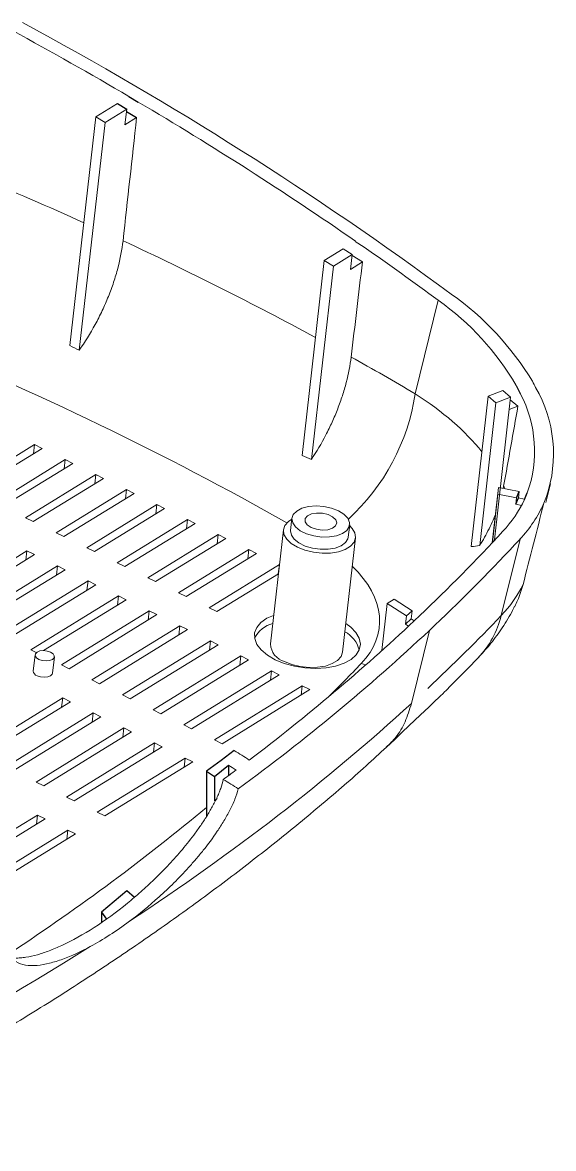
# Model space of a CAD drawing. Header units: inches. Extents: x 2104 to 4248, y 410 to 955.
# Drawn here: x 4044 to 4071.5, y 558 to 616.2 of the extents above; entities that cross this region are included whole.
import ezdxf

# ---------------------------------------------------------------- set-up
doc = ezdxf.new("R2010")
doc.units = ezdxf.units.IN

msp = doc.modelspace()

# ---------------------------------------------------------------- linework, layer by layer
at = {"color": 7, "linetype": 'Continuous', "lineweight": 15}
for p, q in [((4047.841, 611.32), (4048.946, 612)), ((4046.497, 599.506), (4047.841, 611.32)), ((4048.308, 611.024), (4047.841, 611.32)), ((4049.43, 611.715), (4048.308, 611.024)), ((4049.338, 610.907), (4049.43, 611.715)), ((4049.94, 611.278), (4049.338, 610.907)), ((4046.969, 599.26), (4048.308, 611.024)), ((4061.234, 604.881), (4061.256, 604.895)), ((4061.701, 604.586), (4061.234, 604.881)), ((4059.639, 603.9), (4060.611, 604.498)), ((4061.078, 604.202), (4060.611, 604.498)), ((4058.493, 593.832), (4059.639, 603.9)), ((4060.106, 603.604), (4059.639, 603.9)), ((4061.078, 604.202), (4060.106, 603.604)), ((4060.991, 603.439), (4061.078, 604.202)), ((4061.61, 603.82), (4060.991, 603.439)), ((4061.61, 603.82), (4061.073, 604.16)), ((4058.97, 593.625), (4060.106, 603.604)), ((4065.521, 601.842), (4064.336, 597.016)), ((4067.227, 589.121), (4068.11, 596.884)), ((4068.11, 596.884), (4068.869, 597.175)), ((4068.507, 596.553), (4068.11, 596.884)), ((4068.426, 589.464), (4069.265, 596.845)), ((4069.265, 596.845), (4068.507, 596.553)), ((4069.265, 596.845), (4068.869, 597.175)), ((4067.668, 589.173), (4068.507, 596.553)), ((4069.645, 596.378), (4069.193, 596.204)), ((4069.645, 596.378), (4069.248, 596.708)), ((4044.67, 594.385), (4041.039, 592.152)), ((4041.435, 591.958), (4045.065, 594.192)), ((4044.67, 594.385), (4044.616, 593.916)), ((4045.065, 594.192), (4044.67, 594.385)), ((4046.251, 593.611), (4042.62, 591.377)), ((4043.015, 591.183), (4046.646, 593.417)), ((4046.251, 593.611), (4046.197, 593.141)), ((4046.646, 593.417), (4046.251, 593.611)), ((4047.831, 592.836), (4044.201, 590.602)), ((4044.596, 590.408), (4048.227, 592.642)), ((4047.831, 592.836), (4047.778, 592.366)), ((4048.227, 592.642), (4047.831, 592.836)), ((4049.412, 592.061), (4045.782, 589.827)), ((4049.412, 592.061), (4049.359, 591.591)), ((4049.807, 591.867), (4049.412, 592.061)), ((4068.311, 589.313), (4068.637, 592.18)), ((4068.607, 591.827), (4068.637, 592.18)), ((4068.637, 592.18), (4069.714, 591.971)), ((4068.882, 592.132), (4068.905, 592.245)), ((4071.083, 591.392), (4071.32, 592.356)), ((4046.177, 589.633), (4049.807, 591.867)), ((4068.323, 589.326), (4068.607, 591.827)), ((4069.573, 591.64), (4068.607, 591.827)), ((4069.535, 591.303), (4069.573, 591.64)), ((4069.676, 591.635), (4069.714, 591.971)), ((4069.969, 591.578), (4069.676, 591.635)), ((4050.993, 591.286), (4047.362, 589.052)), ((4047.758, 588.859), (4051.388, 591.092)), ((4050.993, 591.286), (4050.939, 590.816)), ((4051.388, 591.092), (4050.993, 591.286)), ((4069.828, 591.247), (4069.535, 591.303)), ((4070.913, 591.037), (4070.833, 591.052)), ((4044.201, 590.602), (4044.596, 590.408)), ((4052.574, 590.511), (4048.943, 588.278)), ((4049.338, 588.084), (4052.969, 590.318)), ((4052.574, 590.511), (4052.52, 590.042)), ((4052.969, 590.318), (4052.574, 590.511)), ((4057.969, 590.584), (4057.897, 589.952)), ((4045.782, 589.827), (4046.177, 589.633)), ((4054.154, 589.736), (4050.524, 587.503)), ((4054.154, 589.736), (4054.101, 589.267)), ((4054.549, 589.543), (4054.154, 589.736)), ((4057.525, 589.994), (4056.853, 584.09)), ((4060.878, 589.612), (4060.95, 590.245)), ((4050.919, 587.309), (4054.549, 589.543)), ((4060.579, 583.666), (4061.251, 589.57)), ((4068.778, 585.554), (4069.75, 589.51)), ((4039.731, 586.104), (4044.269, 588.896)), ((4044.664, 588.703), (4040.126, 585.911)), ((4044.269, 588.896), (4044.215, 588.427)), ((4044.269, 588.896), (4044.664, 588.703)), ((4047.362, 589.052), (4047.758, 588.859)), ((4055.735, 588.962), (4052.105, 586.728)), ((4052.5, 586.534), (4056.13, 588.768)), ((4055.735, 588.962), (4055.682, 588.492)), ((4056.13, 588.768), (4055.735, 588.962)), ((4041.312, 585.329), (4045.85, 588.122)), ((4045.85, 588.122), (4045.796, 587.652)), ((4045.85, 588.122), (4046.245, 587.928)), ((4048.943, 588.278), (4049.338, 588.084)), ((4057.316, 588.187), (4053.685, 585.953)), ((4057.316, 588.187), (4057.262, 587.717)), ((4057.319, 588.185), (4057.316, 588.187)), ((4046.245, 587.928), (4041.707, 585.136)), ((4050.524, 587.503), (4050.919, 587.309)), ((4054.08, 585.759), (4057.266, 587.719)), ((4042.892, 584.555), (4047.43, 587.347)), ((4047.826, 587.153), (4043.288, 584.361)), ((4047.43, 587.347), (4047.377, 586.877)), ((4047.43, 587.347), (4047.826, 587.153)), ((4044.473, 583.78), (4049.011, 586.572)), ((4049.406, 586.378), (4045.132, 583.749)), ((4049.011, 586.572), (4048.958, 586.102)), ((4049.011, 586.572), (4049.406, 586.378)), ((4052.105, 586.728), (4052.5, 586.534)), ((4062.886, 586.173), (4063.249, 586.396)), ((4063.249, 586.396), (4064.174, 585.81)), ((4046.054, 583.005), (4050.592, 585.797)), ((4050.592, 585.797), (4050.538, 585.328)), ((4050.592, 585.797), (4050.987, 585.604)), ((4053.685, 585.953), (4054.08, 585.759)), ((4062.61, 583.746), (4062.886, 586.173)), ((4063.887, 585.538), (4062.886, 586.173)), ((4064.126, 585.384), (4064.174, 585.81)), ((4050.987, 585.604), (4046.449, 582.811)), ((4063.839, 585.113), (4063.887, 585.538)), ((4063.993, 585.015), (4063.839, 585.113)), ((4064.282, 585.285), (4064.126, 585.384)), ((4047.635, 582.23), (4052.173, 585.022)), ((4052.568, 584.829), (4048.03, 582.037)), ((4052.173, 585.022), (4052.119, 584.553)), ((4052.173, 585.022), (4052.568, 584.829)), ((4064.139, 581.017), (4065.066, 584.791)), ((4049.215, 581.455), (4053.753, 584.248)), ((4054.149, 584.054), (4049.61, 581.262)), ((4053.753, 584.248), (4053.7, 583.778)), ((4053.753, 584.248), (4054.149, 584.054)), ((4044.757, 583.641), (4044.473, 583.78)), ((4044.699, 583.536), (4044.603, 582.693)), ((4045.597, 582.58), (4045.693, 583.423)), ((4050.796, 580.681), (4055.334, 583.473)), ((4055.334, 583.473), (4055.281, 583.003)), ((4055.334, 583.473), (4055.729, 583.279)), ((4046.449, 582.811), (4046.054, 583.005)), ((4055.729, 583.279), (4051.191, 580.487)), ((4048.03, 582.037), (4047.635, 582.23)), ((4052.377, 579.906), (4056.915, 582.698)), ((4057.31, 582.504), (4052.772, 579.712)), ((4056.915, 582.698), (4056.861, 582.228)), ((4056.915, 582.698), (4057.31, 582.504)), ((4053.957, 579.131), (4058.496, 581.923)), ((4058.891, 581.73), (4054.353, 578.937)), ((4058.496, 581.923), (4058.442, 581.453)), ((4058.496, 581.923), (4058.891, 581.73)), ((4041.584, 578.507), (4046.122, 581.3)), ((4046.517, 581.106), (4041.979, 578.314)), ((4046.122, 581.3), (4046.068, 580.83)), ((4046.122, 581.3), (4046.517, 581.106)), ((4049.61, 581.262), (4049.215, 581.455)), ((4043.165, 577.733), (4047.703, 580.525)), ((4047.703, 580.525), (4047.649, 580.055)), ((4047.703, 580.525), (4048.098, 580.331)), ((4051.191, 580.487), (4050.796, 580.681)), ((4048.098, 580.331), (4043.56, 577.539)), ((4052.772, 579.712), (4052.377, 579.906)), ((4044.745, 576.958), (4049.283, 579.75)), ((4049.678, 579.556), (4045.14, 576.764)), ((4049.283, 579.75), (4049.23, 579.28)), ((4049.283, 579.75), (4049.678, 579.556)), ((4046.326, 576.183), (4050.864, 578.975)), ((4051.259, 578.781), (4046.721, 575.989)), ((4050.864, 578.975), (4050.811, 578.505)), ((4050.864, 578.975), (4051.259, 578.781)), ((4054.353, 578.937), (4053.957, 579.131)), ((4047.907, 575.408), (4052.445, 578.2)), ((4052.445, 578.2), (4052.391, 577.731)), ((4052.445, 578.2), (4052.84, 578.007)), ((4052.84, 578.007), (4048.302, 575.214)), ((4045.14, 576.764), (4044.745, 576.958)), ((4046.721, 575.989), (4046.326, 576.183)), ((4040.275, 572.46), (4044.813, 575.252)), ((4044.813, 575.252), (4044.76, 574.783)), ((4044.813, 575.252), (4045.208, 575.059)), ((4048.302, 575.214), (4047.907, 575.408)), ((4045.208, 575.059), (4040.67, 572.266)), ((4041.856, 571.685), (4046.394, 574.477)), ((4046.789, 574.284), (4042.251, 571.492)), ((4046.394, 574.477), (4046.341, 574.008)), ((4046.394, 574.477), (4046.789, 574.284))]:
    msp.add_line(p, q, dxfattribs=at)
for p, q in [((4048.946, 612), (4049.43, 611.715)), ((4049.545, 612.369), (4050.029, 612.083)), ((4049.415, 611.587), (4049.94, 611.278)), ((4069.555, 597.439), (4069.761, 597.035)), ((4069.535, 591.303), (4069.676, 591.635)), ((4069.573, 591.64), (4069.714, 591.971)), ((4069.986, 591.56), (4070.127, 591.892)), ((4063.887, 585.538), (4064.174, 585.81)), ((4063.839, 585.113), (4064.126, 585.384)), ((4064.284, 585.287), (4064.571, 585.558)), ((4054.987, 578.585), (4054.301, 578.071)), ((4054.301, 578.071), (4053.559, 577.514)), ((4053.963, 577.239), (4054.69, 577.827)), ((4054.69, 577.827), (4054.69, 577.295)), ((4053.559, 577.514), (4053.963, 577.239)), ((4053.559, 577.514), (4053.559, 575.187)), ((4053.963, 577.239), (4053.963, 575.986)), ((4049.432, 571.335), (4048.122, 570.245)), ((4049.828, 570.997), (4049.432, 571.335)), ((4048.122, 570.245), (4048.383, 569.875)), ((4048.122, 570.245), (4048.122, 569.695))]:
    msp.add_line(p, q)
at = {"color": 8, "linetype": 'Continuous', "lineweight": 15}
msp.add_line((4061.778, 583.007), (4061.544, 583.08), dxfattribs=at)
at = {"color": 7, "linetype": 'Continuous', "lineweight": 15, "flags": 128}
for points in [[(4060.367, 590.973), (4060.653, 590.796), (4060.851, 590.59), (4060.945, 590.371), (4060.93, 590.156), (4060.805, 589.959), (4060.58, 589.797), (4060.273, 589.68), (4059.905, 589.618), (4059.504, 589.615), (4059.099, 589.671), (4058.722, 589.782), (4058.399, 589.94), (4058.155, 590.134), (4058.007, 590.348), (4057.968, 590.567), (4058.038, 590.775), (4058.215, 590.956), (4058.483, 591.097), (4058.824, 591.187), (4059.213, 591.22), (4059.619, 591.194), (4060.014, 591.109), (4060.367, 590.973)], [(4060.945, 590.203), (4061.081, 590.063), (4061.219, 589.823), (4061.252, 589.581), (4061.175, 589.35), (4060.995, 589.145), (4060.722, 588.977), (4060.371, 588.855), (4059.963, 588.788), (4059.521, 588.778), (4059.072, 588.826), (4058.641, 588.93), (4058.253, 589.084), (4057.931, 589.278), (4057.694, 589.502), (4057.556, 589.741), (4057.523, 589.983), (4057.6, 590.214), (4057.78, 590.419), (4057.964, 590.543)], [(4058.96, 590.107), (4059.23, 590.013), (4059.53, 589.972), (4059.821, 589.992), (4060.063, 590.068), (4060.223, 590.191), (4060.281, 590.345), (4060.227, 590.507), (4060.07, 590.658), (4059.83, 590.775), (4059.541, 590.844), (4059.24, 590.855), (4058.969, 590.806), (4058.764, 590.704), (4058.653, 590.564), (4058.651, 590.403), (4058.758, 590.244), (4058.96, 590.107)], [(4060.878, 589.612), (4060.858, 589.523), (4060.733, 589.327), (4060.508, 589.164), (4060.201, 589.047), (4059.833, 588.985), (4059.432, 588.982), (4059.027, 589.038), (4058.65, 589.15), (4058.327, 589.308), (4058.083, 589.501), (4057.935, 589.716), (4057.896, 589.935), (4057.897, 589.952)], [(4057.021, 585.569), (4056.677, 585.416), (4056.363, 585.198), (4056.148, 584.943), (4056.039, 584.663), (4056.042, 584.367), (4056.156, 584.068), (4056.378, 583.779), (4056.696, 583.512), (4057.1, 583.276)], [(4057.1, 583.276), (4057.571, 583.083), (4058.092, 582.939), (4058.64, 582.851), (4059.193, 582.822), (4059.728, 582.854), (4060.224, 582.945), (4060.66, 583.092), (4061.019, 583.288), (4061.285, 583.525), (4061.448, 583.794), (4061.501, 584.084), (4061.442, 584.383), (4061.274, 584.678), (4061.002, 584.958), (4060.747, 585.145)], [(4044.893, 583.294), (4045.068, 583.234), (4045.261, 583.211), (4045.445, 583.23), (4045.591, 583.286), (4045.677, 583.372), (4045.689, 583.475), (4045.627, 583.578), (4045.498, 583.666), (4045.324, 583.726), (4045.13, 583.749), (4044.947, 583.73), (4044.801, 583.674), (4044.715, 583.588), (4044.702, 583.485), (4044.765, 583.382), (4044.893, 583.294)], [(4057.581, 583.18), (4057.969, 583.027), (4058.4, 582.923), (4058.849, 582.874), (4059.291, 582.884), (4059.699, 582.952), (4060.05, 583.073), (4060.324, 583.241), (4060.504, 583.447), (4060.579, 583.666)], [(4044.797, 582.45), (4044.972, 582.39), (4045.165, 582.368), (4045.349, 582.386), (4045.495, 582.443), (4045.581, 582.529), (4045.597, 582.58)]]:
    msp.add_lwpolyline(points, dxfattribs=at)
at = {"color": 7, "linetype": 'Continuous', "lineweight": 15}
for centre, radius, start, end in [((3954.749, 450.632), 188.104, 53.66577, 61.65911), ((3947.853, 439.291), 200.742, 59.56354, 61.53819), ((3955.61, 452.259), 185.631, 55.31114, 59.42672), ((3963.793, 464.227), 171.133, 53.52739, 55.10213), ((4057.56, 589.937), 14.972, 31.03709, 54.75305), ((4057.491, 590.437), 13.948, 30.13225, 54.85234), ((4064.598, 593.902), 6.882, 341.33713, 29.98759), ((4064.132, 594.051), 6.371, 340.18999, 27.93298), ((4064.202, 594.276), 6.39, 316.91447, 334.84776), ((4064.831, 594.116), 6.739, 316.8788, 335.92274), ((3999.957, 653.648), 93.868, 313.49982, 317.23415), ((4000.465, 653.594), 94.378, 313.43606, 317.2334), ((3992.319, 661.92), 105.127, 307.12128, 313.20058), ((4057.341, 583.728), 1.466, 104.54937, 152.85592), ((3992.772, 661.939), 105.727, 306.18726, 313.13981), ((4059.999, 583.405), 1.493, 14.61841, 62.0136), ((4057.863, 584.152), 1.012, 183.49428, 253.8616), ((4044.866, 582.704), 0.263, 182.46206, 254.89382), ((3992.319, 661.92), 105.127, 306.20825, 306.65391)]:
    msp.add_arc(centre, radius, start, end, dxfattribs=at)
at = {"color": 8, "linetype": 'Continuous', "lineweight": 15}
for centre, radius, start, end in [((4053.431, 598.672), 11.03, 312.49827, 351.36643), ((4064.074, 586.715), 4.845, 316.51096, 346.14394)]:
    msp.add_arc(centre, radius, start, end, dxfattribs=at)
at = {"color": 7, "linetype": 'Continuous', "lineweight": 15}
for centre, major_axis, ratio, start_param, end_param in [((3958.814, 515.909), (115.369, 968.422), 0.081693, 4.814158, 4.820754), ((3982.291, 611.52), (115.369, 968.422), 0.081693, 4.7091, 4.71417), ((3967.111, 549.701), (142.406, -17.698), 0.529856, 0.887078, 0.918325), ((4064.973, 639.892), (15.683, 114.396), 0.098162, 4.296281, 4.335671), ((4063.12, 632.346), (48.363, 202.918), 0.083616, 4.507778, 4.529013), ((4053.116, 591.605), (17.285, -2.934), 0.552559, 5.930724, 6.119737), ((3880.563, 649.605), (207.604, -25.578), 0.529279, 5.72567, 5.858416), ((3880.563, 649.605), (207.604, -25.578), 0.529279, 5.532008, 5.709212)]:
    msp.add_ellipse(centre, major_axis=major_axis, ratio=ratio, start_param=start_param, end_param=end_param, dxfattribs=at)
at = {"color": 8, "linetype": 'Continuous', "lineweight": 15}
for centre, major_axis, ratio, start_param, end_param in [((3967.111, 549.701), (142.406, -17.698), 0.529856, 1.04059, 1.086809), ((3967.111, 549.701), (142.406, -17.698), 0.529856, 0.935311, 1.023382), ((3966.488, 544.219), (136.07, -16.21), 0.527081, 0.900543, 1.084431), ((4053.116, 591.605), (16.312, -2.699), 0.55056, 0.552031, 0.907006), ((4053.116, 591.605), (16.312, -2.699), 0.55056, 0.346559, 0.360228), ((4052.492, 586.123), (9.984, -1.189), 0.527081, 5.906267, 6.883367), ((3880.563, 649.605), (207.604, -25.578), 0.529279, 5.867095, 5.908145), ((3879.94, 644.122), (200.293, -23.861), 0.527081, 5.88662, 5.906267), ((3879.94, 644.122), (200.293, -23.861), 0.527081, 5.824518, 5.826), ((3879.94, 644.122), (200.293, -23.861), 0.527081, 5.726991, 5.820496)]:
    msp.add_ellipse(centre, major_axis=major_axis, ratio=ratio, start_param=start_param, end_param=end_param, dxfattribs=at)
at = {"color": 7, "linetype": 'Continuous', "lineweight": 15}
for points, knots in [([(4046.969, 599.26), (4047.269, 599.68), (4047.546, 600.123), (4047.864, 600.706), (4047.926, 600.824), (4048.047, 601.063), (4048.107, 601.185), (4048.278, 601.549), (4048.384, 601.792), (4048.58, 602.281), (4048.67, 602.526), (4048.834, 603.018), (4048.908, 603.266), (4049.099, 603.994), (4049.188, 604.464), (4049.238, 604.918)], [0, 0, 0, 0, 0.25, 0.25, 0.3125, 0.3125, 0.375, 0.375, 0.5, 0.5, 0.625, 0.625, 0.75, 0.75, 1, 1, 1, 1]), ([(4058.97, 593.625), (4059.241, 594.027), (4059.489, 594.447), (4059.831, 595.103), (4059.94, 595.326), (4060.146, 595.78), (4060.241, 596.007), (4060.418, 596.461), (4060.499, 596.688), (4060.647, 597.142), (4060.713, 597.37), (4060.89, 598.05), (4060.974, 598.487), (4061.025, 598.91)], [0, 0, 0, 0, 0.25, 0.25, 0.375, 0.375, 0.5, 0.5, 0.625, 0.625, 0.75, 0.75, 1, 1, 1, 1]), ([(4067.668, 589.173), (4067.753, 589.315), (4067.925, 589.599), (4068.156, 590.041), (4068.343, 590.436), (4068.44, 590.685), (4068.478, 590.781)], [0, 0, 0, 0, 0.271454, 0.54466, 0.823548, 1, 1, 1, 1]), ([(4069.478, 586.034), (4069.529, 586.135), (4069.644, 586.366), (4069.789, 586.741), (4069.867, 587.017), (4069.906, 587.156)], [0, 0, 0, 0, 0.278562, 0.638427, 1, 1, 1, 1]), ([(4067.59, 583.381), (4067.787, 583.595), (4068.205, 584.051), (4068.786, 584.839), (4069.221, 585.511), (4069.423, 585.937), (4069.471, 586.038)], [0, 0, 0, 0, 0.2683391, 0.5696337, 0.8984454, 1, 1, 1, 1]), ([(4062.846, 578.754), (4065.268, 581.043), (4066.207, 581.945), (4067.096, 582.868), (4067.59, 583.381)], [0, 0, 0, 0, 0.445242, 1, 1, 1, 1]), ([(4062.84, 578.759), (4063.013, 578.926), (4063.397, 579.296), (4063.845, 580.057), (4064.04, 580.694), (4064.139, 581.017)], [0, 0, 0, 0, 0.287071, 0.638437, 1, 1, 1, 1]), ([(4029.288, 556.768), (4030.299, 557.254), (4032.358, 558.245), (4035.377, 559.796), (4038.367, 561.406), (4041.282, 563.061), (4044.123, 564.759), (4046.889, 566.499), (4049.577, 568.28), (4052.186, 570.102), (4054.715, 571.965), (4057.164, 573.866), (4059.525, 575.807), (4061.42, 577.436), (4062.497, 578.432), (4062.846, 578.754)], [0, 0, 0, 0, 0.07766, 0.158128, 0.238595, 0.319057, 0.399508, 0.479942, 0.560349, 0.640721, 0.721049, 0.80132, 0.881523, 0.961644, 1, 1, 1, 1]), ([(4054.419, 577.096), (4054.389, 576.949), (4054.345, 576.794), (4054.258, 576.549), (4054.225, 576.465), (4054.155, 576.297), (4054.118, 576.213), (4053.999, 575.959), (4053.91, 575.788), (4053.724, 575.456), (4053.627, 575.294), (4053.425, 574.974), (4053.32, 574.817), (4053.107, 574.511), (4052.999, 574.362), (4052.67, 573.924), (4052.446, 573.646), (4051.994, 573.116), (4051.766, 572.863), (4051.31, 572.379), (4051.081, 572.149), (4050.623, 571.705), (4050.393, 571.492), (4049.934, 571.086), (4049.705, 570.891), (4049.476, 570.705)], [0, 0, 0, 0, 0.0625, 0.0625, 0.09375, 0.09375, 0.125, 0.125, 0.1875, 0.1875, 0.25, 0.25, 0.3125, 0.3125, 0.375, 0.375, 0.5, 0.5, 0.625, 0.625, 0.75, 0.75, 0.875, 0.875, 1, 1, 1, 1]), ([(4055.196, 576.607), (4055.155, 576.438), (4055.095, 576.254), (4054.984, 575.976), (4054.943, 575.882), (4054.856, 575.693), (4054.81, 575.597), (4054.664, 575.314), (4054.56, 575.129), (4054.341, 574.766), (4054.225, 574.586), (4053.874, 574.068), (4053.632, 573.744), (4053.26, 573.278), (4053.134, 573.126), (4052.882, 572.831), (4052.756, 572.688), (4052.376, 572.268), (4052.121, 572.002), (4051.61, 571.494), (4051.354, 571.252), (4050.587, 570.56), (4050.076, 570.142), (4049.568, 569.764)], [0, 0, 0, 0, 0.0625, 0.0625, 0.09375, 0.09375, 0.125, 0.125, 0.1875, 0.1875, 0.25, 0.25, 0.375, 0.375, 0.4375, 0.4375, 0.5, 0.5, 0.625, 0.625, 0.75, 0.75, 1, 1, 1, 1]), ([(4049.476, 570.705), (4048.898, 570.233), (4048.322, 569.818), (4047.184, 569.084), (4046.626, 568.769), (4046.077, 568.514)], [0, 0, 0, 0, 0.5, 0.5, 1, 1, 1, 1]), ([(4049.568, 569.764), (4049.227, 569.511), (4048.887, 569.275), (4048.213, 568.841), (4047.879, 568.643), (4047.548, 568.464)], [0, 0, 0, 0, 0.5, 0.5, 1, 1, 1, 1]), ([(4047.548, 568.464), (4047.063, 568.201), (4046.586, 567.98), (4045.892, 567.728), (4045.664, 567.657), (4045.22, 567.547), (4045.003, 567.508), (4044.586, 567.47), (4044.386, 567.471), (4044.016, 567.53), (4043.846, 567.586), (4043.627, 567.737), (4043.561, 567.798), (4043.478, 567.91), (4043.452, 567.95), (4043.408, 568.04), (4043.389, 568.089), (4043.342, 568.246), (4043.326, 568.365), (4043.331, 568.573), (4043.338, 568.648), (4043.361, 568.803), (4043.378, 568.884), (4043.4, 568.968)], [0, 0, 0, 0, 0.25, 0.25, 0.375, 0.375, 0.5, 0.5, 0.625, 0.625, 0.75, 0.75, 0.8125, 0.8125, 0.84375, 0.84375, 0.875, 0.875, 0.9375, 0.9375, 0.96875, 0.96875, 1, 1, 1, 1]), ([(4046.077, 568.514), (4045.857, 568.417), (4045.427, 568.228), (4044.807, 568.025), (4044.316, 567.914), (4043.941, 567.871), (4043.7, 567.861), (4043.56, 567.876), (4043.505, 567.882)], [0, 0, 0, 0, 0.238923, 0.467323, 0.696892, 0.811062, 0.925511, 1, 1, 1, 1])]:
    msp.add_open_spline(points, degree=3, knots=knots, dxfattribs=at)
for points in [[(4046.497, 599.506), (4046.654, 599.424), (4046.812, 599.342), (4046.969, 599.26)], [(4070.559, 597.342), (4070.504, 597.447), (4070.447, 597.552), (4070.388, 597.656)], [(4058.493, 593.832), (4058.652, 593.763), (4058.811, 593.693), (4058.97, 593.625)], [(4070.984, 591.367), (4071.032, 591.477), (4071.077, 591.588), (4071.118, 591.7)], [(4067.227, 589.121), (4067.377, 589.128), (4067.524, 589.144), (4067.668, 589.173)], [(4065.066, 584.791), (4065.162, 584.881), (4065.258, 584.972), (4065.354, 585.062)], [(4055.763, 578.096), (4055.505, 578.26), (4055.246, 578.423), (4054.987, 578.585)], [(4055.08, 577.58), (4054.949, 577.664), (4054.819, 577.745), (4054.69, 577.827)], [(4055.196, 576.607), (4054.938, 576.771), (4054.679, 576.934), (4054.419, 577.096)]]:
    msp.add_open_spline(points, degree=3, dxfattribs=at)

doc.saveas('drawing.dxf')
